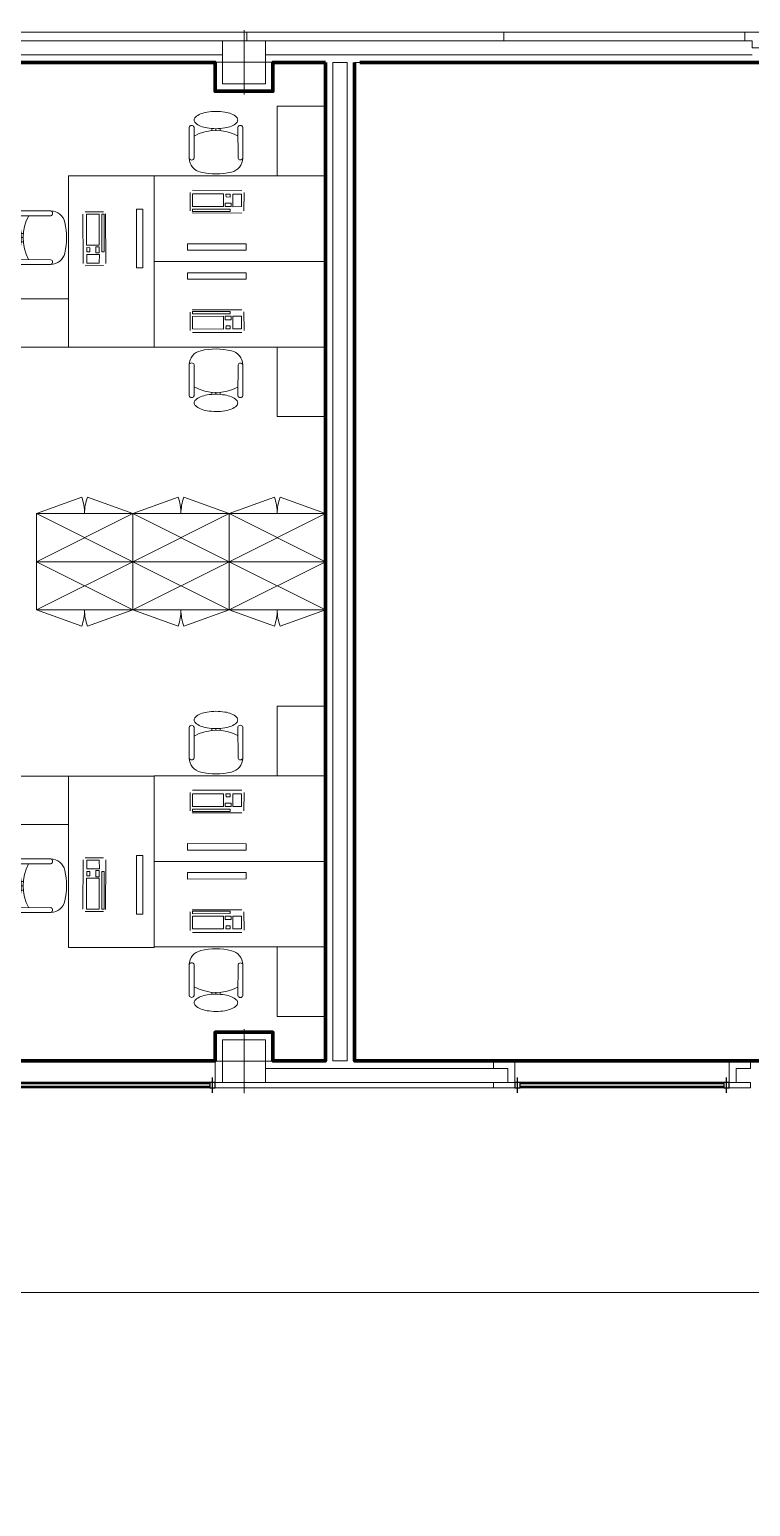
# Model space of a CAD drawing. Header units: millimetres. Extents: x 19 to 123, y 15 to 146.
# Drawn here: x 87.17 to 93.9, y 51.61 to 65.41 of the extents above; entities that cross this region are included whole.
import ezdxf

# ---------------------------------------------------------------- set-up
doc = ezdxf.new("R2010")
doc.units = ezdxf.units.MM
doc.linetypes.add('OF 00 Ground$0$DASHDOT2', pattern=[12.7, 6.35, -3.175, 0, -3.175])
for name, color, linetype, lineweight in [('00 Ground$0$A-Proyecciones', 252, 'Continuous', 0), ('COLUMN_AXES', 1, 'Continuous', 0), ('CONCRETE_COLUMN', 2, 'Continuous', 9), ('OF 00 Ground$0$4A MOBILIARIO', 9, 'Continuous', 0)]:
    doc.layers.add(name, color=color, linetype=linetype, lineweight=lineweight)
for name, color, linetype in [('OF 00 Ground$0$A-MARCOS', 1, 'Continuous'), ('OF 00 Ground$0$A-VENTANAS', 5, 'Continuous'), ('OF 00 Ground$0$panel fachada', 4, 'Continuous'), ('OF 00 Ground$0$Pladur', 3, 'Continuous')]:
    doc.layers.add(name, color=color, linetype=linetype)
doc.layers.add('OF 00 Ground$0$Superficies', color=81, linetype='Continuous', lineweight=70, plot=False)

# ---------------------------------------------------------------- blocks, each defined once
blk = doc.blocks.new('OF 00 Ground$0$MESA1608065 SILLA')
at = {"layer": 'OF 00 Ground$0$4A MOBILIARIO'}
for p, q in [((0, 0.0016), (0.0007999999999997271, 0.0016)), ((0, 0), (0, 0.0016)), ((0.0007999999999997271, 0.0016), (0.0007999999999997271, 0)), ((0.0009640655514873729, 0.001271792786484104), (0.001254645842710851, 0.001272300192714203)), ((0.0009641434045980973, 0.001227208037027515), (0.001254723695821802, 0.001227715443257614)), ((0.001222155822046396, 0.001062338141939938), (0.001242123862057405, 0.001062373009782652)), ((0.001222712225152371, 0.0009823389915554), (0.001242263556447277, 0.0009823731317486928)), ((0.001224284286580676, 0.001022341797644833), (0.001240621634323496, 0.001022370325635995)), ((0.0009648604565301398, 0.0008165683034348259), (0.001255440747753618, 0.000817075709664925)), ((0.0009649383096408642, 0.0007719835539782363), (0.001255518600864569, 0.0007724909602083354)), ((0.001449999999999591, 0.0004500000000000455), (0.0007999999999997271, 0.0004500000000000455)), ((0.0007999999999997271, 0.0004500000000000455), (0.0007999999999997271, 0)), ((0.001449999999999591, 0), (0.001449999999999591, 0.0004500000000000455)), ((0.0007999999999997271, 0), (0, 0)), ((0.0007999999999997271, 0), (0.001449999999999591, 0))]:
    blk.add_line(p, q, dxfattribs=at)
at = {"layer": 'OF 00 Ground$0$4A MOBILIARIO', "linetype": 'Continuous', "lineweight": 0}
for p, q in [((0.0001048035768787372, 0.0007391361177738301), (0.0001048035768787656, 0.001289137026862312)), ((0.0001658034210939263, 0.001289026118154572), (0.0001048035768787656, 0.001289137026862312)), ((0.0001648034236478964, 0.0007390270272416384), (0.0001658034210939263, 0.001289026118154572)), ((0.0004519539941920527, 0.0007799831185240631), (0.0004527976284011572, 0.001243982351585123)), ((0.0004667939562928893, 0.001241956900433456), (0.0004661521397501929, 0.0008889574839020664)), ((0.0004887939001081918, 0.00124191690057163), (0.0004667939562928893, 0.001241956900433456)), ((0.0004728339408675879, 0.001263945955016771), (0.0006448335016056036, 0.001263633228824466)), ((0.0004881520835654953, 0.0008889174840402401), (0.0004887939001081918, 0.00124191690057163)), ((0.0005127938388158384, 0.001241873264358764), (0.0005122665674351481, 0.0009518737436954777)), ((0.0006307935374618126, 0.00124165871964542), (0.0005127938388158384, 0.001241873264358764)), ((0.0006647952688079784, 0.001242596900024273), (0.0006639552709532098, 0.0007805976636572662)), ((0.0006312680817042917, 0.0009526573791536972), (0.0006307935374618126, 0.00124165871964542)), ((0.0004661521397501929, 0.0008889574839020664), (0.0004881520835654953, 0.0008889174840402401)), ((0.0006301080846668014, 0.0008646593427831757), (0.0005111083885748258, 0.0008648757056721533)), ((0.0005111083885748258, 0.0008648757056721533), (0.00051196111366977, 0.0007838740213803473)), ((0.0005122411129546833, 0.0009378737668359687), (0.0005121356586785453, 0.0008798738627033398)), ((0.0005121356586785453, 0.0008798738627033398), (0.0005441355769554548, 0.0008798156810861482)), ((0.0005442410312315928, 0.0009378155852187771), (0.0005122411129546833, 0.0009378737668359687)), ((0.0005122665674351481, 0.0009518737436954777), (0.0006312680817042917, 0.0009526573791536972)), ((0.0005441355769554548, 0.0008798156810861482), (0.0005442410312315928, 0.0009378155852187771)), ((0.0006021517924267244, 0.0008887102120289452), (0.0006022245195138113, 0.0009287101459136178)), ((0.0006301517209190025, 0.0008886593031140305), (0.0006021517924267244, 0.0008887102120289452)), ((0.0006022245195138113, 0.0009287101459136178), (0.0006302262661831435, 0.0009296592353456727)), ((0.0006299608123156304, 0.0007836594766668893), (0.0006301080846668014, 0.0008646593427831757)), ((0.0006302262661831435, 0.0009296592353456727), (0.0006301517209190025, 0.0008886593031140305)), ((0.0001648034236478964, 0.0007390270272416384), (0.0001048035768787372, 0.0007391361177738301)), ((0.0006439189584866938, 0.0007606340602258453), (0.0004719193977486782, 0.0007609467864181507)), ((0.00051196111366977, 0.0007838740213803473), (0.0006299608123156304, 0.0007836594766668893))]:
    blk.add_line(p, q, dxfattribs=at)
at = {"layer": 'OF 00 Ground$0$4A MOBILIARIO', "flags": 128}
blk.add_lwpolyline([(0.001401933292481225, 0.001022652005236443, 0.04080696321841982), (0.001395021702814937, 0.001105417445288287, 0.05382897615982629), (0.001378059133568421, 0.001166131556011953, 0.09690513862799706), (0.001346852626783992, 0.001214476943624424, 0.2043077420638795), (0.001320923042366438, 0.001225480229821562, 0.204307742063819), (0.001295032043450327, 0.001214386455426768, 0.09690513862798004), (0.001263994566200516, 0.001165932378456466, 0.05382897615978866), (0.001247244135590016, 0.001105159398681201, 0.04080696321841109), (0.001240621634323496, 0.001022370325635995, 0.04080696321837362), (0.001247533223989784, 0.0009396048855836964, 0.05382897615975674), (0.0012644957932363, 0.000878890774860258, 0.09690513862801386), (0.001295702300020729, 0.0008305453872484688, 0.2043077420639399), (0.001321631884438056, 0.0008195421010508764, 0.2043077420640093), (0.001347522883354166, 0.0008306358754461255, 0.09690513862799496), (0.001378560360603977, 0.0008790899524159724, 0.05382897615978273), (0.001395310791214477, 0.0009398629321912378, 0.04080696321843983), (0.001401933292481225, 0.001022652005236443)], format="xyb", close=True, dxfattribs=at)
at = {"layer": 'OF 00 Ground$0$4A MOBILIARIO'}
for centre, radius, start, end in [((0.0009673710160526739, 0.001135437278198458), 0.00013639556714154, 91.38866471996978, 167.6720336163088), ((0.0009712839154950856, 0.001249512948363906), 2.341999072593099e-05, 107.9516178620569, 252.2484797138209), ((0.00124750533181409, 0.001249995281377357), 2.341999072593099e-05, 287.9516178620569, 72.2484797138209), ((0.001434967427241553, 0.00102270968886595), 0.0006173638660427375, 166.7167227806492, 193.4833747952473), ((0.0007909816966099683, 0.001019337767194235), 0.000433313003121462, 332.2630981336793, 28.72176426364406), ((0.0009677675522856575, 0.000908349774582609), 0.00013639556714154, 192.5280639595649, 268.8114328559211), ((0.00097207882053808, 0.000794288465314855), 2.341999072593099e-05, 107.9516178620569, 252.2484797138209), ((0.001248300236857084, 0.0007947707983285337), 2.341999072593099e-05, 287.9516178620569, 72.2484797138209)]:
    blk.add_arc(centre, radius, start, end, dxfattribs=at)
blk = doc.blocks.new('OF 00 Ground$0$A$C033456D2')
at = {"layer": 'OF 00 Ground$0$4A MOBILIARIO'}
for p, q in [((4.999894853938258e-06, -2.20102926227865e-16), (0.000904999894853944, -0.0004500000000002656)), ((0.000904999894853944, -2.20102926227865e-16), (4.999894853938258e-06, -0.0004500000000002656)), ((4.999894853938258e-06, -0.0004500000000002656), (0.0004285811419103425, -0.0006019175011056106)), ((0.0009049998948538019, -0.0004500000000002656), (0.0004814186477973977, -0.0006019175011056106))]:
    blk.add_line(p, q, dxfattribs=at)
at = {"layer": 'OF 00 Ground$0$4A MOBILIARIO', "flags": 128}
blk.add_lwpolyline([(4.999894853938258e-06, -0.0004500000000002656), (0.000904999894853944, -0.0004500000000002656), (0.000904999894853944, -2.20102926227865e-16), (4.999894853938258e-06, -2.20102926227865e-16), (4.999894853938258e-06, -0.0004500000000002656)], close=True, dxfattribs=at)
at = {"layer": 'OF 00 Ground$0$4A MOBILIARIO'}
for centre, radius, start, end in [((4.999894853938258e-06, -0.0004500000000002656), 0.0004499999999999456, 340.2696176264765, 0), ((0.0009049998948538019, -0.0004500000000002656), 0.0004499999999999455, 180, 199.7303823735235)]:
    blk.add_arc(centre, radius, start, end, dxfattribs=at)
blk = doc.blocks.new('*U177')
at = {"layer": 'OF 00 Ground$0$A-MARCOS', "color": 6, "linetype": 'OF 00 Ground$0$DASHDOT2', "ltscale": 0.05}
for p, q in [((0.02500000000000036, -0.09635997741733604), (0.02500000000000036, 0.04635997741733711)), ((1.974999999999998, -0.09635997741733604), (1.974999999999998, 0.04635997741733711))]:
    blk.add_line(p, q, dxfattribs=at)
at = {"layer": 'OF 00 Ground$0$A-MARCOS', "flags": 128}
for points in [[(0, 0), (0.05000000000000071, 0), (0.05000000000000071, -0.04999999999999893), (0, -0.04999999999999893)], [(1.949999999999998, 0), (1.999999999999998, 0), (1.999999999999998, -0.04999999999999893), (1.949999999999998, -0.04999999999999893)]]:
    blk.add_lwpolyline(points, close=True, dxfattribs=at)
at = {"layer": 'OF 00 Ground$0$A-VENTANAS', "color": 6}
for p, q in [((0.05000000000000071, 0), (1.949999999999998, 0)), ((0.05000000000000071, -0.04999999999999893), (1.949999999999998, -0.04999999999999893))]:
    blk.add_line(p, q, dxfattribs=at)
at = {"layer": 'OF 00 Ground$0$A-VENTANAS'}
for p, q in [((0.05000000000000071, -0.01238355816986036), (1.949999999999998, -0.01238355816986036)), ((0.05000000000000071, -0.03761644183013857), (1.949999999999998, -0.03761644183013857))]:
    blk.add_line(p, q, dxfattribs=at)
blk = doc.blocks.new('Column axes')
at = {"layer": 'COLUMN_AXES'}
for p, q in [((0, -0.5), (0, 0.5)), ((-0.5, 0), (0.5, 0))]:
    blk.add_line(p, q, dxfattribs=at)

msp = doc.modelspace()

# ---------------------------------------------------------------- linework, layer by layer
at = {"layer": '00 Ground$0$A-Proyecciones'}
msp.add_lwpolyline([(121.139749617786, 144.3900592281645), (121.1305412186539, 85.50822302344199, -0.4365813001722356), (114.6490344974777, 78.51557503419866), (113.7130201058171, 78.51557503419866), (113.7130201058171, 73.51705979928141), (114.6489579364143, 73.51705979928141, -0.4142135623732539), (121.1489579364143, 67.01705979925163), (121.1397495683959, 58.10747882197569, -0.4131361365931162), (114.6397479483044, 51.60749907852477), (114.6397400714091, 53.60752474289887), (29.39538622711643, 53.60752479481465), (29.3953957406361, 51.60750052307316, -0.4142084443567652), (22.89534724905388, 58.10749907843541), (22.89523353076038, 144.3901362990118), (24.39535018827837, 144.390018560899)], format="xyb", dxfattribs=at)
at = {"layer": 'CONCRETE_COLUMN'}
for points in [[(88.97358657597078, 64.90004900657885), (89.37358657597042, 64.90004900657885), (89.37358657597042, 65.30004900663852), (88.97358657597078, 65.30004900663852), (88.97358657597078, 64.90004900657885)], [(88.97358657597078, 55.56804900669812), (89.37358657597042, 55.56804900669812), (89.37358657597042, 55.96804900663841), (88.97358657597078, 55.96804900663841), (88.97358657597078, 55.56804900669812)]]:
    msp.add_lwpolyline(points, close=True, dxfattribs=at)
at = {"layer": 'OF 00 Ground$0$panel fachada', "linetype": 'Continuous', "lineweight": 0}
for points in [[(89.1997598392818, 65.30004901265846), (86.79975983928216, 65.30004901265846), (86.79975983928216, 65.38004901265862), (89.1997598392818, 65.38004901265862)], [(91.59975983928189, 65.30004901265846), (89.1997598392818, 65.30004901265846), (89.1997598392818, 65.38004901265862), (91.59975983928189, 65.38004901265862)], [(93.85251423572072, 65.30004901265846), (91.59975983928189, 65.30004901265846), (91.59975983928189, 65.38004901265862), (93.85251423572072, 65.38004901265862)], [(88.90355840085522, 55.56804901259892), (91.50351424263454, 55.56804901265849), (91.50351424263454, 55.51804901265854), (88.90355840085522, 55.51804901259896)], [(88.90355840085522, 55.56804901259892), (91.50351424263454, 55.56804901265849), (91.50351424263454, 55.51804901265854), (88.90355840085522, 55.51804901259896)], [(91.50351424263454, 55.56804901265849), (91.70351424263481, 55.56804901265849), (91.70351424263481, 55.51804901265854), (91.50351424263454, 55.51804901265854)], [(93.90351424239634, 55.56804901265849), (93.70351424263481, 55.56804901265849), (93.70351424263481, 55.51804901265854), (93.90351424239634, 55.51804901265854)]]:
    msp.add_lwpolyline(points, close=True, dxfattribs=at)
msp.add_lwpolyline([(93.91851423572052, 65.23404901271823), (93.91851423572052, 65.30004901265846), (93.85251423572072, 65.30004901265846), (93.85251423572072, 65.38004901265862), (93.98851423572069, 65.38004901265862), (93.98851423572069, 65.2340490127778), (93.91851423572052, 65.23404901271823)], dxfattribs=at)
at = {"layer": 'OF 00 Ground$0$Pladur', "linetype": 'Continuous', "lineweight": 0}
for p, q in [((82.23758657597045, 65.16797667872669), (88.97358657597078, 65.16797667872669)), ((89.37358657597042, 65.16797667872669), (93.91851423595926, 65.16797667872669)), ((88.90351424239634, 65.09797667878632), (82.3076589095449, 65.09797667872675)), ((89.93375983928217, 65.09797667872675), (89.44365890954487, 65.09797667878632)), ((89.93375983928217, 65.09797667872675), (89.93375983928217, 55.77012134653086)), ((90.13575983928195, 65.09797667878632), (90.00375983928188, 65.09797667878632)), ((90.00375983928188, 65.09797667878632), (90.00375983928188, 55.77012134653086)), ((90.13575983928195, 65.09797667878632), (90.13575983928195, 55.77012134653086)), ((93.98851423572069, 65.09797668039567), (90.2057598395204, 65.09797667878632)), ((90.2057598395204, 55.77012134653086), (90.2057598395204, 65.09797667878632)), ((88.90355840085522, 55.77012134653086), (86.99975983952027, 55.77012134653086)), ((89.44361475108599, 55.77012134653086), (89.93375983928217, 55.77012134653086)), ((90.00375983928188, 55.77012134653086), (90.13575983928195, 55.77012134653086)), ((90.2057598395204, 55.77012134653086), (91.50351424263454, 55.77012134653086)), ((93.70351424263481, 55.77012134653086), (91.70351424263481, 55.77012134653086)), ((91.50351424263454, 55.70004901265855), (89.37358657597042, 55.70012134653092)), ((91.50351424263454, 55.70004901265855), (89.37358657597042, 55.70012134653092))]:
    msp.add_line(p, q, dxfattribs=at)
for points in [[(88.90351424239634, 65.09797667878632), (88.90351424239634, 64.82997667306421)], [(88.90351424239634, 64.82997667306421), (89.44365890954487, 64.82997667306421), (89.44365890954487, 65.09797667878632)], [(89.44361475108599, 55.77012134653086), (89.44361475108599, 56.0380771816944), (88.90355840085522, 56.0380771816944), (88.90355840085522, 55.56804900669812)]]:
    msp.add_lwpolyline(points, dxfattribs=at)
for points in [[(91.50351424263454, 55.77012134653086), (91.70351424263481, 55.77012134653086), (91.70351424263481, 55.56804901265849), (91.6365142426348, 55.56804901265849), (91.6365142426348, 55.70004901265855), (91.50351424263454, 55.70004901265855)], [(93.90351424239634, 55.77012134653086), (93.70351424263481, 55.77012134653086), (93.70351424263481, 55.56804901265849), (93.77051424263482, 55.56804901265849), (93.77051424263482, 55.70004901265855), (93.90351424239634, 55.70004901265855)]]:
    msp.add_lwpolyline(points, close=True, dxfattribs=at)
at = {"layer": 'OF 00 Ground$0$Superficies'}
for points in [[(89.93375983928217, 65.09797667872675), (89.44365890954487, 65.09797667872675), (89.44365890954487, 64.82997667306421), (88.90351424239634, 64.82997667306421), (88.90351424239634, 65.09797667878632), (82.3076589095449, 65.09797667872675), (82.3076589095449, 59.98405020725494), (85.4497598392818, 59.98405020725494), (85.4497598392818, 55.77012134653086), (88.90355840085522, 55.77012134653086), (88.90355840085522, 56.0380771816944), (89.44361475108599, 56.0380771816944), (89.44361475108599, 55.77012134653086), (89.93375983928217, 55.77012134653086), (89.93375984047407, 65.09797667872675)], [(90.2057598395204, 65.09797667878632), (90.2057598395204, 55.77012134659043), (96.10351424239616, 55.77012134653086), (96.10351424239616, 56.03812134027243), (96.64365890978343, 56.03812134027243), (96.64365890978343, 55.77012134653086), (103.3035142419194, 55.77012134653086), (103.3035142419194, 56.03812134027243), (103.8436589093067, 56.03812134027243), (103.8436589093067, 55.77012134653086), (105.863759839282, 55.77012134653086), (105.863759839282, 65.09797667878632), (103.8436589097832, 65.09797667878632), (103.8436589097832, 64.82997667306421), (103.3035142423964, 64.82997667294507), (103.3035142423964, 65.09797667878632), (96.64365890310773, 65.09797667878632), (96.64365890310773, 64.82996018463126), (96.10351423572047, 64.82996018469083), (96.10351423572047, 65.09797668039567), (90.25575983952058, 65.09797667866695)]]:
    msp.add_lwpolyline(points, dxfattribs=at)

# ---------------------------------------------------------------- block references
at = {"layer": 'COLUMN_AXES', "xscale": 0.6, "yscale": 0.6}
for p in [(89.1735865759706, 65.10004900669804), (89.1735865759706, 55.76804900663859)]:
    msp.add_blockref('Column axes', p, dxfattribs=at)
at = {"layer": 'OF 00 Ground$0$4A MOBILIARIO', "ltscale": 2000, "extrusion": (0, 0, -1), "yscale": 1000, "zscale": 1000}
for p, xscale, rotation in [((-89.93386095355527, 63.23904890751595), -1000, 270), ((-88.33386095331662, 58.42904911774161), -1000, 180), ((-89.93386095355527, 57.63445346861835), 1000, 270)]:
    msp.add_blockref('OF 00 Ground$0$MESA1608065 SILLA', p, dxfattribs=dict(at, xscale=xscale, rotation=rotation))
at = {"layer": 'OF 00 Ground$0$4A MOBILIARIO', "ltscale": 2000, "extrusion": (0, 0, -1), "xscale": 1000, "yscale": 1000, "zscale": 1000}
msp.add_blockref('OF 00 Ground$0$MESA1608065 SILLA', (-88.33386095331662, 62.439048907516), dxfattribs=at)
at = {"layer": 'OF 00 Ground$0$4A MOBILIARIO', "ltscale": 2000}
for name, p, xscale, yscale, zscale, rotation in [('OF 00 Ground$0$MESA1608065 SILLA', (89.93386095355527, 63.23904890751595), -1000.000000000003, 1000.000000000003, 1000, 90), ('OF 00 Ground$0$A$C033456D2', (87.22916440056315, 60.43404901265848), -1000, 1000, 1000, 180), ('OF 00 Ground$0$A$C033456D2', (88.12916440056324, 60.43404901265848), -1000, 1000, 1000, 180), ('OF 00 Ground$0$A$C033456D2', (89.02875994442456, 60.43404901265848), -1000, 1000, 1000, 180), ('OF 00 Ground$0$MESA1608065 SILLA', (89.93386095355527, 57.63445346861835), 1000.000000000003, 1000.000000000003, 1000.000000000003, 90)]:
    msp.add_blockref(name, p, dxfattribs=dict(at, xscale=xscale, yscale=yscale, zscale=zscale, rotation=rotation))
at = {"layer": 'OF 00 Ground$0$4A MOBILIARIO', "ltscale": 2000, "xscale": 1000, "yscale": 1000, "zscale": 1000}
for p in [(87.22916440056315, 60.43404901265848), (88.12916440056324, 60.43404901265848), (89.02875994442456, 60.43404901265848)]:
    msp.add_blockref('OF 00 Ground$0$A$C033456D2', p, dxfattribs=at)
at = {"layer": 'OF 00 Ground$0$A-VENTANAS', "linetype": 'Continuous', "lineweight": 0, "xscale": -1}
for p in [(88.90355840085522, 55.56804901259892), (93.70351424263481, 55.56804901265849)]:
    msp.add_blockref('*U177', p, dxfattribs=at)

doc.saveas('drawing.dxf')
